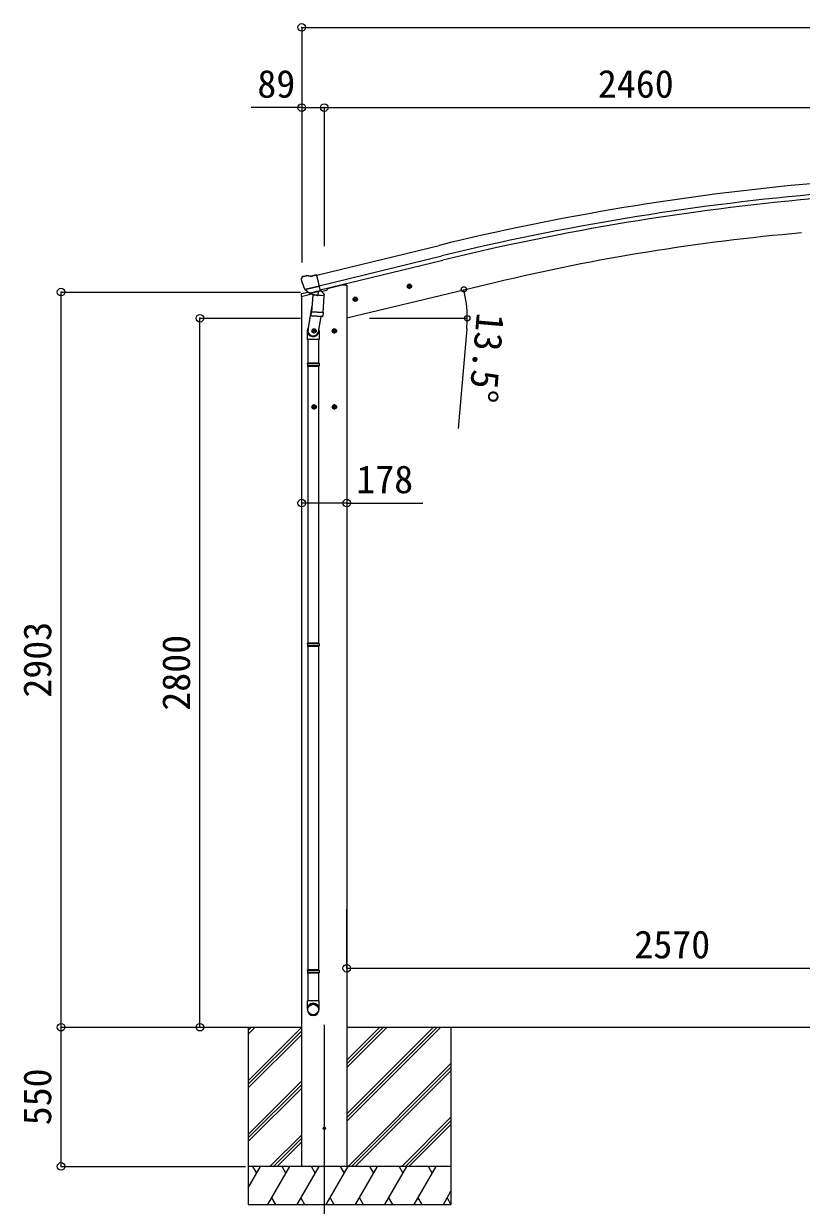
# Model space of a CAD drawing. Units: millimetres at full size. Extents: x -8385 to 8479, y -5853 to 5787.
# Drawn here: x 2631 to 5701, y -1824 to 2843 of the extents above; entities that cross this region are included whole.
import ezdxf
from ezdxf.enums import TextEntityAlignment as Align

# ---------------------------------------------------------------- set-up
doc = ezdxf.new("R2010")
doc.units = ezdxf.units.MM
doc.header["$LTSCALE"] = 30
doc.header["$PDMODE"] = 32
doc.header["$PDSIZE"] = 30
for name, color, linetype, lineweight in [('0-0_0', 7, 'Continuous', 9), ('0-1_本体', 4, 'Continuous', 9), ('0-2_部品', 7, 'Continuous', 9), ('0-8_PARTS2', 2, 'Continuous', 9), ('0-A_寸法', 6, 'Continuous', 9), ('1-A', 6, 'Continuous', 9)]:
    doc.layers.add(name, color=color, linetype=linetype, lineweight=lineweight)
doc.styles.add('ＭＳ ゴシック', font='')
doc.styles.get('ＭＳ ゴシック').set_extended_font_data('MS Gothic')

msp = doc.modelspace()

# ---------------------------------------------------------------- linework, layer by layer
at = {"layer": '0-0_0'}
for p, q in [((3205.95, -1120.81), (3728.69, -1120.81)), ((3517.69, -1120.81), (3517.69, -1820.81)), ((3517.69, -1148.19), (3545.07, -1120.81)), ((3517.69, -1134.05), (3530.93, -1120.81)), ((3517.69, -1332.04), (3728.69, -1121.04)), ((3517.69, -1346.18), (3728.69, -1135.18)), ((3517.69, -1360.32), (3728.69, -1149.32)), ((3906.69, -1491.82), (4277.7, -1120.81)), ((3906.69, -1463.54), (4249.42, -1120.81)), ((3906.69, -1477.68), (4263.56, -1120.81)), ((3906.69, -1279.69), (4065.57, -1120.81)), ((3906.69, -1265.55), (4051.43, -1120.81)), ((3906.69, -1251.41), (4037.28, -1120.81)), ((3906.69, -1120.81), (6828.51, -1120.81)), ((4317.69, -1120.81), (4317.69, -1820.81)), ((3911.54, -1670.81), (4317.69, -1264.67)), ((3925.69, -1670.81), (4317.69, -1278.81)), ((3939.83, -1670.81), (4317.69, -1292.95)), ((3517.69, -1544.17), (3728.69, -1333.17)), ((3517.69, -1558.31), (3728.69, -1347.31)), ((3517.69, -1572.45), (3728.69, -1361.45)), ((4123.68, -1670.81), (4317.69, -1476.8)), ((4137.82, -1670.81), (4317.69, -1490.94)), ((4151.96, -1670.81), (4317.69, -1505.09)), ((3603.18, -1670.81), (3728.69, -1545.3)), ((3617.32, -1670.81), (3728.69, -1559.44)), ((3631.46, -1670.81), (3728.69, -1573.59)), ((4317.69, -1670.81), (3517.69, -1670.81)), ((3517.69, -1754.64), (3566.09, -1670.81)), ((3551.08, -1696.79), (3536.08, -1670.81)), ((3594.95, -1820.81), (3681.55, -1670.81)), ((3666.55, -1696.79), (3651.55, -1670.81)), ((3710.42, -1820.81), (3797.02, -1670.81)), ((3906.69, -1670.82), (3728.69, -1670.82)), ((3782.02, -1696.79), (3767.02, -1670.81)), ((3825.89, -1820.81), (3912.49, -1670.81)), ((3897.49, -1696.79), (3882.49, -1670.81)), ((3941.36, -1820.81), (4027.97, -1670.81)), ((4012.96, -1696.79), (3997.96, -1670.81)), ((4056.83, -1820.81), (4143.44, -1670.81)), ((4113.43, -1670.81), (4128.44, -1696.79)), ((4172.3, -1820.81), (4258.91, -1670.81)), ((4243.91, -1696.79), (4228.9, -1670.81)), ((4287.77, -1820.81), (4317.69, -1769)), ((3609.95, -1794.83), (3624.95, -1820.81)), ((3725.42, -1794.83), (3740.42, -1820.81)), ((3840.89, -1794.83), (3855.89, -1820.81)), ((3956.36, -1794.83), (3971.36, -1820.81)), ((4071.83, -1794.83), (4086.83, -1820.81)), ((4187.3, -1794.83), (4202.3, -1820.81)), ((4302.77, -1794.83), (4317.69, -1820.66)), ((3517.69, -1820.81), (4317.69, -1820.81))]:
    msp.add_line(p, q, dxfattribs=at)
at = {"layer": '0-1_本体'}
for p, q in [((3788.16, 1849.39), (4271.03, 1966.87)), ((3798.23, 1807.42), (4281.23, 1924.94)), ((3802.16, 1791.05), (4285.22, 1908.57)), ((4494.85, 1820.43), (3906.69, 1679.23)), ((3830.68, 1796.75), (3882.69, 1809.24)), ((3906.69, 1809.24), (3882.69, 1809.24)), ((3906.69, 1809.24), (3906.69, -1670.76)), ((3728.69, -1670.76), (3728.69, 1765.8))]:
    msp.add_line(p, q, dxfattribs=at)
at = {"layer": '0-1_本体', "color": 6}
msp.add_line((3906.69, 949.06), (3728.69, 949.06), dxfattribs=at)
at = {"layer": '0-1_本体'}
for centre, radius, start, end in [((6642.4, -7779.6), 10030.81, 95.17465, 103.67464), ((6642.4, -7779.6), 9987.65, 95.17465, 103.67464), ((6642.4, -7779.6), 9970.81, 95.17465, 103.67464), ((6409.13, -6169.83), 8216.38, 94.94583, 103.47282)]:
    msp.add_arc(centre, radius, start, end, dxfattribs=at)
at = {"layer": '0-2_部品'}
for p, q in [((3726.7, 1833.81), (3726.97, 1832.66)), ((3726.86, 1832.79), (3727.14, 1831.64)), ((3730.92, 1842.38), (3727.06, 1836.09)), ((3731.08, 1841.36), (3727.22, 1835.07)), ((3734.01, 1844.63), (3747.2, 1847.8)), ((3734.18, 1843.61), (3747.36, 1846.78)), ((3761.75, 1845.12), (3748.49, 1847.82)), ((3761.92, 1844.1), (3748.66, 1846.8)), ((3761.75, 1845.12), (3787.69, 1851.35)), ((3761.92, 1844.1), (3787.85, 1850.33)), ((3726.12, 1765.18), (3769.15, 1775.51)), ((3726.12, 1765.18), (3767.82, 1775.19)), ((3754.58, 1781.27), (3728.42, 1774.99)), ((3753.81, 1781.08), (3728.42, 1774.99)), ((3740.75, 1793.5), (3798.26, 1807.31)), ((3740.92, 1792.48), (3798.42, 1806.29)), ((3757.6, 1778.59), (3741.23, 1793.08)), ((3757.77, 1777.57), (3741.39, 1792.06)), ((3760.31, 1778.02), (3767.83, 1779.83)), ((3760.48, 1777), (3768, 1778.81)), ((3761.15, 1778.13), (3762.68, 1778.5)), ((3761.23, 1777.46), (3762.76, 1777.83)), ((3762.68, 1778.5), (3799.38, 1787.31)), ((3762.76, 1777.83), (3799.46, 1786.64)), ((3764.52, 1778.27), (3764.47, 1777.53)), ((3764.6, 1777.6), (3764.54, 1776.86)), ((3765.22, 1776.49), (3791.04, 1770.05)), ((3765.3, 1775.82), (3791.11, 1769.38)), ((3773.91, 1774.32), (3773.68, 1771.03)), ((3773.99, 1773.65), (3773.76, 1770.37)), ((3793.43, 1785.49), (3792.41, 1770.88)), ((3793.51, 1784.82), (3792.49, 1770.21)), ((3799.38, 1787.31), (3800.91, 1787.68)), ((3799.46, 1786.64), (3800.99, 1787.01)), ((3802.47, 1789.78), (3803.41, 1789.72)), ((3802.55, 1789.11), (3803.49, 1789.05)), ((3803.41, 1789.72), (3816.72, 1774.4)), ((3803.49, 1789.05), (3816.8, 1773.73)), ((3807.44, 1784.7), (3826.84, 1789.36)), ((3807.71, 1784.77), (3826.84, 1789.36)), ((3816.72, 1774.4), (3816.28, 1768.06)), ((3816.8, 1773.73), (3816.36, 1767.39)), ((3830.68, 1797.99), (3830.68, 1794.22)), ((3830.68, 1797.98), (3830.68, 1794.22)), ((4144.19, 1803), (4163.64, 1807.67)), ((4144.26, 1803.01), (4163.71, 1807.68)), ((4148.75, 1810.78), (4146.62, 1803.59)), ((4148.82, 1810.79), (4146.69, 1803.59)), ((4156.05, 1812.54), (4148.75, 1810.78)), ((4156.12, 1812.54), (4148.82, 1810.79)), ((4156.25, 1795.62), (4151.58, 1815.06)), ((4156.32, 1795.62), (4151.65, 1815.07)), ((4161.21, 1807.09), (4156.05, 1812.54)), ((4161.28, 1807.1), (4156.12, 1812.54)), ((4159.08, 1799.89), (4161.21, 1807.09)), ((4159.15, 1799.9), (4161.28, 1807.1)), ((3726.12, 1772.07), (3726.12, 1765.18)), ((3726.12, 1772.07), (3726.12, 1765.18)), ((3769.2, 1729.07), (3753.28, 1632.9)), ((3769.28, 1728.4), (3753.36, 1632.23)), ((3772.14, 1771.14), (3767.46, 1704.31)), ((3772.22, 1770.47), (3767.54, 1703.64)), ((3817.83, 1767.95), (3772.14, 1771.14)), ((3817.91, 1767.28), (3772.22, 1770.47)), ((3813.15, 1701.11), (3817.83, 1767.95)), ((3813.23, 1700.44), (3817.91, 1767.28)), ((3930.26, 1751.64), (3949.71, 1756.31)), ((3930.34, 1751.65), (3949.79, 1756.32)), ((3934.82, 1759.42), (3932.68, 1752.23)), ((3934.9, 1759.43), (3932.76, 1752.23)), ((3942.11, 1761.17), (3934.82, 1759.42)), ((3942.19, 1761.18), (3934.9, 1759.43)), ((3942.32, 1744.25), (3937.65, 1763.7)), ((3942.4, 1744.26), (3937.73, 1763.71)), ((3947.28, 1755.73), (3942.11, 1761.17)), ((3947.36, 1755.74), (3942.19, 1761.18)), ((3945.15, 1748.53), (3947.28, 1755.73)), ((3945.23, 1748.54), (3947.36, 1755.74)), ((3766.61, 1691.84), (3767.48, 1704.31)), ((3766.69, 1691.17), (3767.56, 1703.64)), ((3767, 1690.48), (3767, 1690.48)), ((3767.08, 1689.81), (3767.08, 1689.81)), ((3813.15, 1701.11), (3767.46, 1704.31)), ((3813.23, 1700.44), (3767.54, 1703.64)), ((3768.45, 1689.7), (3810.15, 1686.79)), ((3768.53, 1689.03), (3810.23, 1686.12)), ((3804.72, 1687.17), (3793.99, 1623.58)), ((3804.8, 1686.5), (3794.07, 1622.91)), ((3813.14, 1701.11), (3812.25, 1688.42)), ((3813.22, 1700.44), (3812.33, 1687.75)), ((3777.69, 1636.5), (3771.19, 1632.75)), ((3777.77, 1636.51), (3771.27, 1632.76)), ((3777.69, 1619), (3777.69, 1639)), ((3784.19, 1632.75), (3777.69, 1636.5)), ((3777.77, 1619.01), (3777.77, 1639.01)), ((3784.27, 1632.76), (3777.77, 1636.51)), ((3857.69, 1636.5), (3851.19, 1632.75)), ((3857.77, 1636.51), (3851.27, 1632.76)), ((3857.69, 1619), (3857.69, 1639)), ((3864.19, 1632.75), (3857.69, 1636.5)), ((3857.77, 1619.01), (3857.77, 1639.01)), ((3864.27, 1632.76), (3857.77, 1636.51)), ((3751.13, 1595.74), (3751.13, 1630.09)), ((3797.13, 1595.74), (3751.13, 1595.74)), ((3751.21, 1595.07), (3751.21, 1629.42)), ((3797.21, 1595.07), (3751.21, 1595.07)), ((3753.13, 1595.74), (3753.13, 1501.74)), ((3753.21, 1595.07), (3753.21, 1501.07)), ((3787.69, 1629), (3767.69, 1629)), ((3787.77, 1629.01), (3767.77, 1629.01)), ((3771.19, 1632.75), (3771.19, 1625.25)), ((3771.19, 1625.25), (3777.69, 1621.49)), ((3771.27, 1632.76), (3771.27, 1625.25)), ((3771.27, 1625.25), (3777.77, 1621.5)), ((3795.13, 1595.74), (3795.13, 1501.74)), ((3795.21, 1595.07), (3795.21, 1501.07)), ((3797.13, 1630.4), (3797.13, 1595.74)), ((3797.21, 1629.73), (3797.21, 1595.07)), ((3867.69, 1629), (3847.69, 1629)), ((3867.77, 1629.01), (3847.77, 1629.01)), ((3851.19, 1632.75), (3851.19, 1625.25)), ((3851.19, 1625.25), (3857.69, 1621.49)), ((3851.27, 1632.76), (3851.27, 1625.25)), ((3851.27, 1625.25), (3857.77, 1621.5)), ((3751.13, 1499.74), (3752.13, 1501.74)), ((3797.13, 1499.74), (3751.13, 1499.74)), ((3751.21, 1499.07), (3752.21, 1501.07)), ((3797.21, 1499.07), (3751.21, 1499.07)), ((3796.13, 1501.74), (3752.13, 1501.74)), ((3796.21, 1501.07), (3752.21, 1501.07)), ((3797.13, 1499.74), (3796.13, 1501.74)), ((3797.21, 1499.07), (3796.21, 1501.07)), ((3797.13, 1499.74), (3797.13, 1491.74)), ((3797.21, 1499.07), (3797.21, 1491.07)), ((3797.13, 1491.74), (3751.13, 1491.74)), ((3797.21, 1491.07), (3751.21, 1491.07)), ((3796.13, 1489.74), (3752.13, 1489.74)), ((3796.21, 1489.07), (3752.21, 1489.07)), ((3753.13, 1489.74), (3753.13, 395.55)), ((3753.21, 1489.07), (3753.21, 394.88)), ((3795.13, 1489.74), (3795.13, 395.55)), ((3795.21, 1489.07), (3795.21, 394.88)), ((3797.13, 1491.74), (3796.13, 1489.74)), ((3797.21, 1491.07), (3796.21, 1489.07)), ((3787.69, 1329), (3767.69, 1329)), ((3787.77, 1329.01), (3767.77, 1329.01)), ((3777.69, 1336.5), (3771.19, 1332.75)), ((3771.19, 1332.75), (3771.19, 1325.25)), ((3771.19, 1325.25), (3777.69, 1321.49)), ((3777.77, 1336.51), (3771.27, 1332.76)), ((3771.27, 1332.76), (3771.27, 1325.25)), ((3771.27, 1325.25), (3777.77, 1321.5)), ((3777.69, 1319), (3777.69, 1339)), ((3784.19, 1332.75), (3777.69, 1336.5)), ((3777.77, 1319.01), (3777.77, 1339.01)), ((3784.27, 1332.76), (3777.77, 1336.51)), ((3867.69, 1329), (3847.69, 1329)), ((3867.77, 1329.01), (3847.77, 1329.01)), ((3857.69, 1336.5), (3851.19, 1332.75)), ((3851.19, 1332.75), (3851.19, 1325.25)), ((3851.19, 1325.25), (3857.69, 1321.49)), ((3857.77, 1336.51), (3851.27, 1332.76)), ((3851.27, 1332.76), (3851.27, 1325.25)), ((3851.27, 1325.25), (3857.77, 1321.5)), ((3857.69, 1319), (3857.69, 1339)), ((3864.19, 1332.75), (3857.69, 1336.5)), ((3857.77, 1319.01), (3857.77, 1339.01)), ((3864.27, 1332.76), (3857.77, 1336.51)), ((3751.13, 393.55), (3752.13, 395.55)), ((3797.13, 393.55), (3751.13, 393.55)), ((3797.13, 385.55), (3751.13, 385.55)), ((3751.21, 392.88), (3752.21, 394.88)), ((3797.21, 392.88), (3751.21, 392.88)), ((3797.21, 384.88), (3751.21, 384.88)), ((3796.13, 395.55), (3752.13, 395.55)), ((3796.13, 383.55), (3752.13, 383.55)), ((3796.21, 394.88), (3752.21, 394.88)), ((3796.21, 382.88), (3752.21, 382.88)), ((3753.13, 383.55), (3753.13, -894.63)), ((3753.21, 382.88), (3753.21, -895.3)), ((3795.13, 383.55), (3795.13, -894.63)), ((3795.21, 382.88), (3795.21, -895.3)), ((3797.13, 393.55), (3796.13, 395.55)), ((3797.13, 385.55), (3796.13, 383.55)), ((3797.21, 392.88), (3796.21, 394.88)), ((3797.21, 384.88), (3796.21, 382.88)), ((3797.13, 393.55), (3797.13, 385.55)), ((3797.21, 392.88), (3797.21, 384.88)), ((3751.13, -896.63), (3752.13, -894.63)), ((3797.13, -896.63), (3751.13, -896.63)), ((3797.13, -904.63), (3751.13, -904.63)), ((3751.21, -897.3), (3752.21, -895.3)), ((3797.21, -897.3), (3751.21, -897.3)), ((3797.21, -905.3), (3751.21, -905.3)), ((3796.13, -894.63), (3752.13, -894.63)), ((3796.13, -906.63), (3752.13, -906.63)), ((3796.21, -895.3), (3752.21, -895.3)), ((3796.21, -907.3), (3752.21, -907.3)), ((3753.13, -906.63), (3753.13, -1016.63)), ((3753.21, -907.3), (3753.21, -1017.3)), ((3795.13, -906.63), (3795.13, -1016.63)), ((3795.21, -907.3), (3795.21, -1017.3)), ((3797.13, -896.63), (3796.13, -894.63)), ((3797.13, -904.63), (3796.13, -906.63)), ((3797.21, -897.3), (3796.21, -895.3)), ((3797.21, -905.3), (3796.21, -907.3)), ((3797.13, -896.63), (3797.13, -904.63)), ((3797.21, -897.3), (3797.21, -905.3)), ((3751.13, -1050.78), (3751.13, -1016.63)), ((3797.13, -1016.63), (3751.13, -1016.63)), ((3751.21, -1051.45), (3751.21, -1017.3)), ((3797.21, -1017.3), (3751.21, -1017.3)), ((3797.13, -1050.78), (3797.13, -1016.63)), ((3797.21, -1051.45), (3797.21, -1017.3))]:
    msp.add_line(p, q, dxfattribs=at)
for points in [[(3793.11, 1785.9), (3802.84, 1788.23), (3787.69, 1851.35)], [(3793.28, 1784.88), (3803, 1787.21), (3787.85, 1850.33)], [(3740.48, 1794.08), (3741.07, 1793.24), (3741.23, 1793.08)], [(3740.65, 1793.06), (3741.23, 1792.21), (3741.39, 1792.06)], [(3793.11, 1785.9), (3792.88, 1785.75), (3768.11, 1779.8), (3767.83, 1779.83)], [(3793.28, 1784.88), (3793.04, 1784.73), (3768.28, 1778.78), (3768, 1778.81)], [(4146.62, 1803.59), (4151.78, 1798.14), (4159.08, 1799.89)], [(4146.69, 1803.59), (4151.85, 1798.15), (4159.15, 1799.9)], [(3932.68, 1752.23), (3937.85, 1746.78), (3945.15, 1748.53)], [(3932.76, 1752.23), (3937.93, 1746.79), (3945.23, 1748.54)], [(3777.69, 1621.49), (3784.19, 1625.25), (3784.19, 1632.75)], [(3777.77, 1621.5), (3784.27, 1625.25), (3784.27, 1632.76)], [(3857.69, 1621.49), (3864.19, 1625.25), (3864.19, 1632.75)], [(3857.77, 1621.5), (3864.27, 1625.25), (3864.27, 1632.76)], [(3751.13, 1499.74), (3751.13, 1491.74), (3752.13, 1489.74)], [(3751.21, 1499.07), (3751.21, 1491.07), (3752.21, 1489.07)], [(3777.69, 1321.49), (3784.19, 1325.25), (3784.19, 1332.75)], [(3777.77, 1321.5), (3784.27, 1325.25), (3784.27, 1332.76)], [(3857.69, 1321.49), (3864.19, 1325.25), (3864.19, 1332.75)], [(3857.77, 1321.5), (3864.27, 1325.25), (3864.27, 1332.76)], [(3751.13, 393.55), (3751.13, 385.55), (3752.13, 383.55)], [(3751.21, 392.88), (3751.21, 384.88), (3752.21, 382.88)], [(3751.13, -896.63), (3751.13, -904.63), (3752.13, -906.63)], [(3751.21, -897.3), (3751.21, -905.3), (3752.21, -907.3)]]:
    msp.add_lwpolyline(points, dxfattribs=at)
for centre, radius in [((4153.92, 1805.34), 8.5), ((4153.98, 1805.34), 8.5), ((4153.92, 1805.34), 7.7), ((4153.98, 1805.34), 7.7), ((4153.92, 1805.34), 6.5), ((4153.98, 1805.34), 6.5), ((3939.98, 1753.98), 8.5), ((3940.06, 1753.99), 8.5), ((3939.98, 1753.98), 7.7), ((3940.06, 1753.99), 7.7), ((3939.98, 1753.98), 6.5), ((3940.06, 1753.99), 6.5), ((3777.69, 1629), 8.5), ((3777.77, 1629.01), 8.5), ((3777.69, 1629), 7.7), ((3777.77, 1629.01), 7.7), ((3777.69, 1629), 6.5), ((3777.77, 1629.01), 6.5), ((3857.69, 1629), 8.5), ((3857.77, 1629.01), 8.5), ((3857.69, 1629), 7.7), ((3857.77, 1629.01), 7.7), ((3857.69, 1629), 6.5), ((3857.77, 1629.01), 6.5), ((3777.69, 1329), 8.5), ((3777.77, 1329.01), 8.5), ((3777.69, 1329), 7.7), ((3777.77, 1329.01), 7.7), ((3777.69, 1329), 6.5), ((3777.77, 1329.01), 6.5), ((3857.69, 1329), 8.5), ((3857.77, 1329.01), 8.5), ((3857.69, 1329), 7.7), ((3857.77, 1329.01), 7.7), ((3857.69, 1329), 6.5), ((3857.77, 1329.01), 6.5)]:
    msp.add_circle(centre, radius, dxfattribs=at)
at = {"layer": '0-2_部品', "color": 4}
msp.add_circle((3817.69, -1520.76), 4.5, dxfattribs=at)
at = {"layer": '0-2_部品'}
for centre, radius, start, end in [((3923.78, 1879.91), 202.4, 193.5, 205.09125), ((3923.94, 1878.88), 202.4, 193.5, 205.09125), ((3735.18, 1839.77), 5, 103.5, 148.5), ((3735.34, 1838.75), 5, 103.5, 148.5), ((3747.9, 1844.88), 3, 78.5, 103.5), ((3748.06, 1843.86), 3, 78.5, 103.5), ((3729.12, 1772.07), 3, 103.5, 180), ((3729.12, 1772.07), 3, 103.5, 180), ((3761.03, 1778.62), 0.5, 248.23754, 283.5), ((3761.11, 1777.95), 0.5, 248.23754, 283.5), ((3764.02, 1778.31), 0.5, 356, 103.5), ((3764.1, 1777.64), 0.5, 356, 103.5), ((3765.46, 1777.46), 1, 176, 256), ((3765.54, 1776.79), 1, 176, 256), ((3794.03, 1785.4), 0.604, 100.59842, 172.20595), ((3794.11, 1784.74), 0.604, 100.59842, 172.20595), ((3800.8, 1788.16), 0.5, 283.5, 318.76246), ((3800.87, 1787.49), 0.5, 283.5, 318.76246), ((3825.68, 1794.22), 5, 283.5, 0), ((3825.68, 1794.22), 5, 283.5, 0), ((3791.39, 1771.02), 1.03, 250.03897, 351.96569), ((3791.47, 1770.35), 1.03, 250.03897, 351.96569), ((3768.55, 1691.67), 1.95, 175.04017, 217.47766), ((3768.63, 1691), 1.95, 175.04017, 217.47766), ((3768.59, 1691.7), 2, 217.40962, 266), ((3768.67, 1691.03), 2, 217.40962, 266), ((3810.29, 1688.78), 2, 266, 349.46843), ((3810.37, 1688.11), 2, 266, 349.46843), ((3781.13, 1630.09), 30, 177.45142, 180), ((3781.21, 1629.42), 30, 177.45142, 180)]:
    msp.add_arc(centre, radius, start, end, dxfattribs=at)
for centre, major_axis, ratio, start_param, end_param in [((3729.62, 1834.52), (-1.57, -2.57), 0.99628, 4.712389, 5.4996506), ((3729.78, 1833.5), (-1.57, -2.57), 0.99628, 4.712389, 5.4996506), ((3759.59, 1780.85), (-0.73, -2.92), 0.997631, 5.8041905, 6.6006116), ((3759.76, 1779.82), (-0.73, -2.92), 0.997631, 5.8041905, 6.6006116), ((3759.65, 1781.07), (2.63, 3.16), 0.650902, 4.0958226, 4.1686332), ((3759.81, 1780.05), (2.63, 3.16), 0.650902, 4.0958226, 4.1686332), ((3759.62, 1780.95), (-0.73, -2.92), 0.997631, 0.3902369, 0.4789948), ((3759.78, 1779.93), (-0.73, -2.92), 0.997631, 0.3902369, 0.4789948), ((3774.13, 1630.4), (23, 0), 0.996195, 2.5560258, 6.5663028), ((3774.21, 1629.73), (23, 0), 0.996195, 2.5560258, 6.5663028), ((3774.13, 1630.4), (21, 0), 0.996195, 2.9349147, 5.9512394), ((3774.21, 1629.73), (21, 0), 0.996195, 2.9349147, 5.9512394), ((3774.13, -1049.03), (-23, 0), 0.996195, 3.1415927, 6.2831853), ((3774.13, -1050.78), (-23, 0), 0.996195, 3.1415927, 6.2831853), ((3774.13, -1050.78), (0, -23.43), 0.981806, 4.712389, 7.8539816), ((3774.21, -1049.7), (-23, 0), 0.996195, 3.1415927, 6.2831853), ((3774.21, -1051.45), (-23, 0), 0.996195, 3.1415927, 6.2831853), ((3774.21, -1051.45), (0, -23.43), 0.981806, 4.712389, 7.8539816)]:
    msp.add_ellipse(centre, major_axis=major_axis, ratio=ratio, start_param=start_param, end_param=end_param, dxfattribs=at)
for centre in [(3774.13, -1050.78), (3774.21, -1051.45)]:
    msp.add_ellipse(centre, major_axis=(21, 0), ratio=0.996195, dxfattribs=at)
at = {"layer": '0-8_PARTS2'}
msp.add_line((3817.69, -1111.61), (3817.69, -1870.82), dxfattribs=at)
at = {"layer": '0-A_寸法'}
for p, q in [((3728.69, 2827.6), (6277.69, 2827.6)), ((3728.69, 2510.98), (3728.69, 1898.75)), ((3728.69, 2510.98), (3817.69, 2510.98)), ((3817.69, 2510.98), (3817.69, 1963.13)), ((3817.69, 2510.98), (6277.69, 2510.98)), ((2779.11, -1120.76), (2779.11, 1782.24)), ((2779.11, 1782.24), (3724.19, 1782.24)), ((3327.08, -1120.76), (3327.08, 1679.24)), ((3327.08, 1679.24), (3724.19, 1679.24)), ((3996.19, 1679.24), (4383.04, 1679.24)), ((4380.19, 1636.78), (4345.82, 1244.28)), ((3906.69, 949.06), (4206.69, 949.06)), ((2779.11, -1120.76), (3507.22, -1120.76)), ((2779.11, -1670.76), (2779.11, -1120.76)), ((2779.11, -1670.76), (3507.22, -1670.76))]:
    msp.add_line(p, q, dxfattribs=at)
msp.add_lwpolyline([(3728.69, 2827.6), (3728.69, 2510.98), (3528.69, 2510.98)], dxfattribs=at)
for centre in [(4368.59, 1792.89), (4382.04, 1679.24)]:
    msp.add_circle(centre, 10.62, dxfattribs=at)
for start, end in [(0, 13.5), (354.99678, 0)]:
    msp.add_arc((3895.19, 1679.24), 486.86, start, end, dxfattribs=at)
for p in [(3728.69, 2827.6), (3728.69, 2510.98), (3817.69, 2510.98), (2779.11, 1782.24), (3327.08, 1679.24), (3728.69, 949.06), (3906.69, 949.06), (2779.11, -1120.76), (3327.08, -1120.76), (2779.11, -1670.76)]:
    msp.add_point(p, dxfattribs=at)
at = {"layer": '1-A'}
for q in [(3906.69, -654.91), (6476.71, -887.86)]:
    msp.add_line((3906.69, -887.86), q, dxfattribs=at)
msp.add_point((3906.69, -887.86), dxfattribs=at)

# ---------------------------------------------------------------- texts
at = {"layer": '0-A_寸法', "color": 7, "style": 'ＭＳ ゴシック'}
for s, p in [('89', (3553.69, 2516.98)), ('2460', (4897.69, 2516.98)), ('178', (3944.19, 955.06))]:
    msp.add_text(s, height=110, dxfattribs=at).set_placement(p, align=Align.BOTTOM_LEFT)
for s, rotation, p in [('13.5°', 264.997, (4387.54, 1706.4)), ('2903', 90, (2773.11, 180.74)), ('2800', 90, (3321.08, 129.24)), ('550', 90, (2773.11, -1508.26))]:
    msp.add_text(s, height=110, rotation=rotation, dxfattribs=at).set_placement(p, align=Align.BOTTOM_LEFT)
at = {"layer": '1-A', "color": 7, "style": 'ＭＳ ゴシック'}
msp.add_text('2570', height=110, dxfattribs=at).set_placement((5041.7, -881.86), align=Align.BOTTOM_LEFT)

doc.saveas('drawing.dxf')
